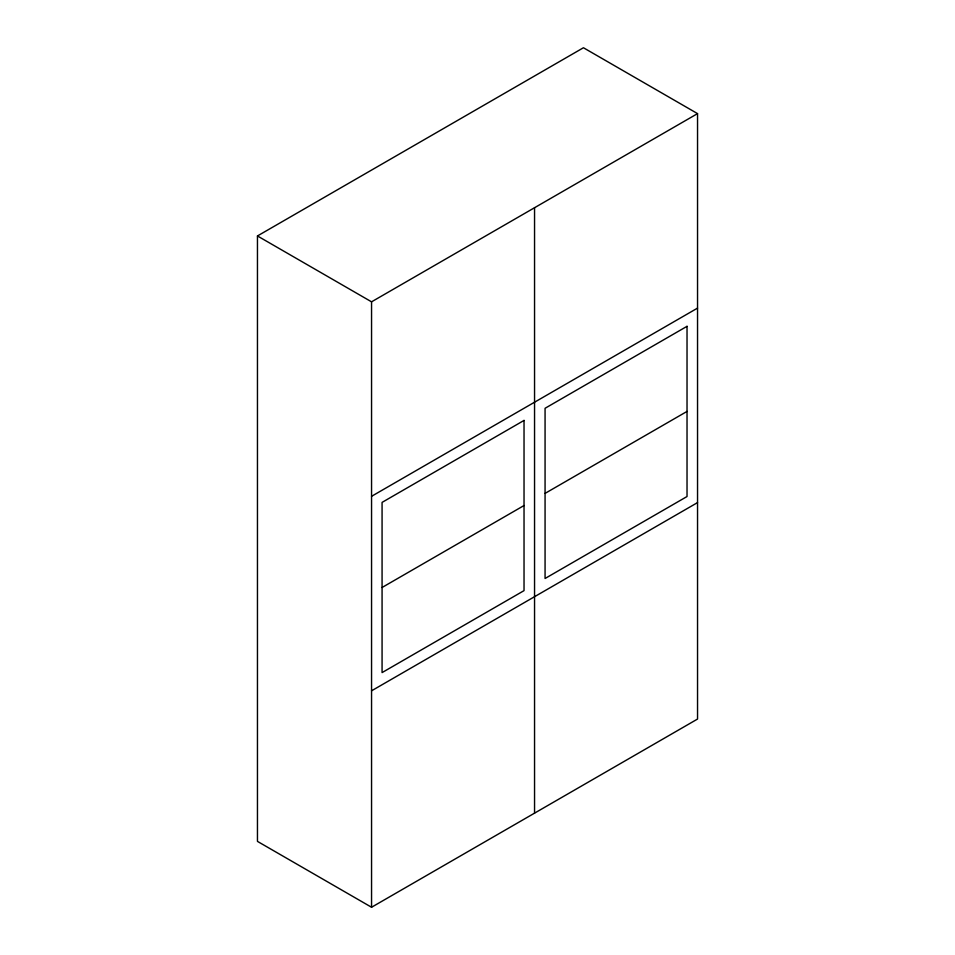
<?xml version="1.0" encoding="UTF-8"?>
<svg xmlns="http://www.w3.org/2000/svg" width="955" height="955" viewBox="0 0 955 955"><rect width="100%" height="100%" fill="white"/><g stroke="black" fill="none" stroke-linecap="round" stroke-linejoin="round"><path stroke-width="1.43" d="M257.456 235.957L583.445 47.75L697.544 113.621L697.544 719.043L371.555 907.25L257.456 841.379L257.456 235.957L371.555 301.828L697.544 113.621M371.555 496.314L697.544 308.107M382.072 587.492L524.032 505.529M545.066 493.389L687.027 411.426M371.555 690.811L697.544 502.593M534.549 207.724L534.549 813.147M371.555 301.828L371.555 907.25M524.032 420.427L382.072 502.39L382.072 672.595L524.032 590.632L524.032 420.427M687.027 326.324L545.066 408.286L545.066 578.491L687.027 496.528L687.027 326.324"/></g></svg>
